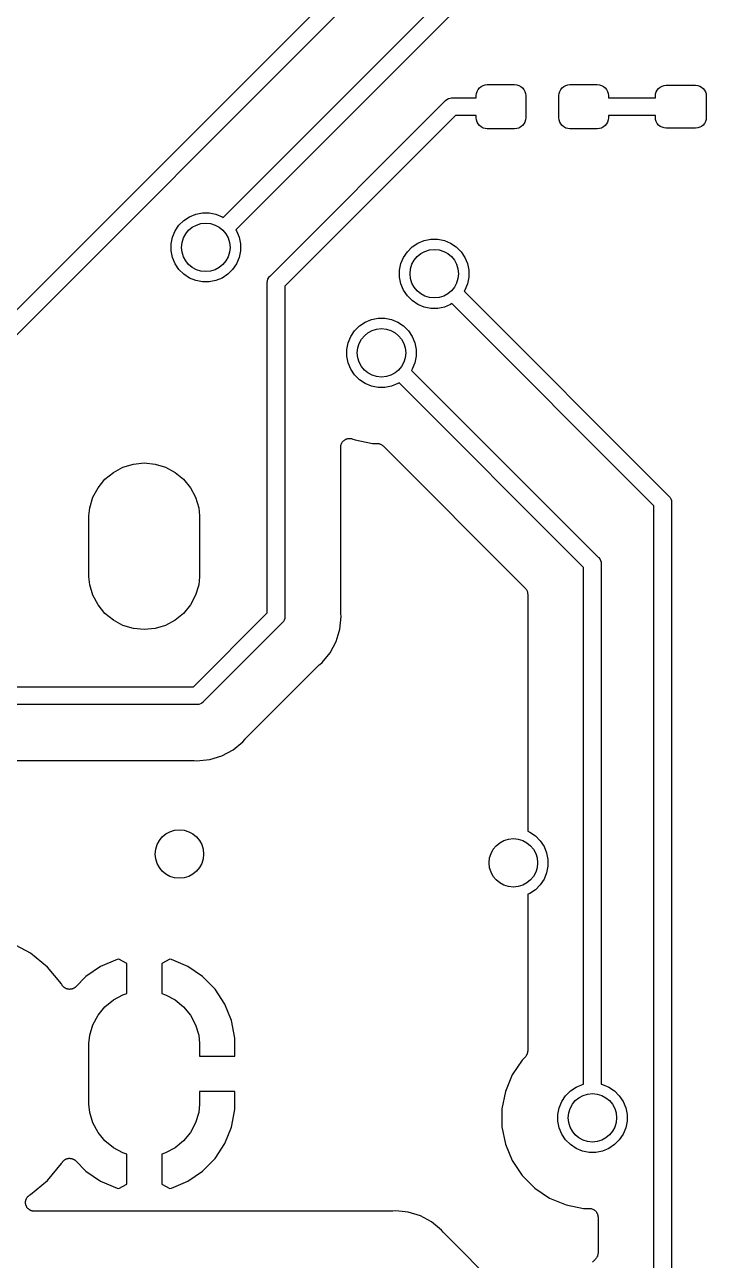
# Model space of a CAD drawing. Extents: x 2.36 to 5.74, y -5.57 to -1.66.
# Drawn here: x 3.907 to 4.295, y -3.956 to -3.253 of the extents above; entities that cross this region are included whole.
import ezdxf

# ---------------------------------------------------------------- set-up
doc = ezdxf.new("R2010")
doc.units = 0
doc.header["$MEASUREMENT"] = 0
doc.layers.add('BLACK', color=7, linetype='CONTINUOUS')

msp = doc.modelspace()

# ---------------------------------------------------------------- linework, layer by layer
at = {"layer": 'BLACK', "linetype": 'CONTINUOUS'}
for p, q in [((3.80129, -3.51664), (4.13129, -3.18664)), ((4.13707, -3.195), (3.80556, -3.52651)), ((4.01995, -3.36298), (4.16629, -3.21664)), ((4.17207, -3.225), (4.02702, -3.37005)), ((4.16572, -3.28925), (4.16668, -3.28846)), ((4.16668, -3.28846), (4.16777, -3.28788)), ((4.16777, -3.28788), (4.16895, -3.28752)), ((4.16895, -3.28752), (4.17018, -3.2874)), ((4.17018, -3.2874), (4.18573, -3.2874)), ((4.18573, -3.2874), (4.18696, -3.28752)), ((4.18696, -3.28752), (4.18814, -3.28788)), ((4.18814, -3.28788), (4.18923, -3.28846)), ((4.18923, -3.28846), (4.19018, -3.28925)), ((4.21277, -3.28925), (4.21372, -3.28846)), ((4.21372, -3.28846), (4.21481, -3.28788)), ((4.21481, -3.28788), (4.216, -3.28752)), ((4.216, -3.28752), (4.21722, -3.2874)), ((4.21722, -3.2874), (4.23278, -3.2874)), ((4.23278, -3.2874), (4.234, -3.28752)), ((4.234, -3.28752), (4.23519, -3.28788)), ((4.23519, -3.28788), (4.23628, -3.28846)), ((4.23628, -3.28846), (4.23723, -3.28925)), ((4.26856, -3.28882), (4.26961, -3.28826)), ((4.26961, -3.28826), (4.27076, -3.28791)), ((4.27076, -3.28791), (4.27195, -3.2878)), ((4.27195, -3.2878), (4.28868, -3.2878)), ((4.28868, -3.2878), (4.28987, -3.28791)), ((4.28987, -3.28791), (4.29102, -3.28826)), ((4.29102, -3.28826), (4.29207, -3.28882)), ((4.14721, -3.29582), (4.14808, -3.29536)), ((4.14808, -3.29536), (4.14902, -3.29507)), ((4.14902, -3.29507), (4.14975, -3.295)), ((4.14975, -3.295), (4.15, -3.29498)), ((4.14975, -3.295), (4.14975, -3.295)), ((4.15, -3.29498), (4.15025, -3.295)), ((4.15025, -3.295), (4.16388, -3.295)), ((4.16388, -3.2937), (4.164, -3.29247)), ((4.16388, -3.295), (4.16388, -3.2937)), ((4.164, -3.29247), (4.16436, -3.29129)), ((4.16436, -3.29129), (4.16494, -3.2902)), ((4.16494, -3.2902), (4.16572, -3.28925)), ((4.19018, -3.28925), (4.19097, -3.2902)), ((4.19097, -3.2902), (4.19155, -3.29129)), ((4.19155, -3.29129), (4.19191, -3.29247)), ((4.19191, -3.29247), (4.19203, -3.2937)), ((4.19203, -3.2937), (4.19203, -3.3063)), ((4.21093, -3.2937), (4.21105, -3.29247)), ((4.21093, -3.3063), (4.21093, -3.2937)), ((4.21105, -3.29247), (4.2114, -3.29129)), ((4.2114, -3.29129), (4.21199, -3.2902)), ((4.21199, -3.2902), (4.21277, -3.28925)), ((4.23723, -3.28925), (4.23801, -3.2902)), ((4.23801, -3.2902), (4.2386, -3.29129)), ((4.2386, -3.29129), (4.23895, -3.29247)), ((4.23895, -3.29247), (4.23907, -3.2937)), ((4.23907, -3.2937), (4.23907, -3.295)), ((4.23907, -3.295), (4.26585, -3.295)), ((4.26585, -3.2939), (4.26596, -3.29271)), ((4.26585, -3.295), (4.26585, -3.2939)), ((4.26596, -3.29271), (4.26631, -3.29156)), ((4.26631, -3.29156), (4.26687, -3.29051)), ((4.26687, -3.29051), (4.26763, -3.28958)), ((4.26763, -3.28958), (4.26856, -3.28882)), ((4.29207, -3.28882), (4.293, -3.28958)), ((4.293, -3.28958), (4.29376, -3.29051)), ((4.29376, -3.29051), (4.29432, -3.29156)), ((4.29432, -3.29156), (4.29467, -3.29271)), ((4.29467, -3.29271), (4.29478, -3.2939)), ((4.29478, -3.2939), (4.29478, -3.3061)), ((4.04664, -3.39629), (4.14629, -3.29664)), ((4.14629, -3.29664), (4.14645, -3.29645)), ((4.14645, -3.29645), (4.14721, -3.29582)), ((4.15207, -3.305), (4.055, -3.40207)), ((4.16388, -3.305), (4.15207, -3.305)), ((4.16388, -3.3063), (4.16388, -3.305)), ((4.164, -3.30753), (4.16388, -3.3063)), ((4.16436, -3.30871), (4.164, -3.30753)), ((4.16494, -3.3098), (4.16436, -3.30871)), ((4.19155, -3.30871), (4.19097, -3.3098)), ((4.19191, -3.30753), (4.19155, -3.30871)), ((4.19203, -3.3063), (4.19191, -3.30753)), ((4.21105, -3.30753), (4.21093, -3.3063)), ((4.2114, -3.30871), (4.21105, -3.30753)), ((4.21199, -3.3098), (4.2114, -3.30871)), ((4.2386, -3.30871), (4.23801, -3.3098)), ((4.23895, -3.30753), (4.2386, -3.30871)), ((4.23907, -3.3063), (4.23895, -3.30753)), ((4.26585, -3.305), (4.23907, -3.305)), ((4.23907, -3.305), (4.23907, -3.3063)), ((4.26585, -3.3061), (4.26585, -3.305)), ((4.26596, -3.30729), (4.26585, -3.3061)), ((4.26631, -3.30844), (4.26596, -3.30729)), ((4.26687, -3.30949), (4.26631, -3.30844)), ((4.26763, -3.31042), (4.26687, -3.30949)), ((4.29376, -3.30949), (4.293, -3.31042)), ((4.29432, -3.30844), (4.29376, -3.30949)), ((4.29467, -3.30729), (4.29432, -3.30844)), ((4.29478, -3.3061), (4.29467, -3.30729)), ((4.16572, -3.31075), (4.16494, -3.3098)), ((4.16668, -3.31154), (4.16572, -3.31075)), ((4.16777, -3.31212), (4.16668, -3.31154)), ((4.16895, -3.31248), (4.16777, -3.31212)), ((4.17018, -3.3126), (4.16895, -3.31248)), ((4.18573, -3.3126), (4.17018, -3.3126)), ((4.18696, -3.31248), (4.18573, -3.3126)), ((4.18814, -3.31212), (4.18696, -3.31248)), ((4.18923, -3.31154), (4.18814, -3.31212)), ((4.19018, -3.31075), (4.18923, -3.31154)), ((4.19097, -3.3098), (4.19018, -3.31075)), ((4.21277, -3.31075), (4.21199, -3.3098)), ((4.21372, -3.31154), (4.21277, -3.31075)), ((4.21481, -3.31212), (4.21372, -3.31154)), ((4.216, -3.31248), (4.21481, -3.31212)), ((4.21722, -3.3126), (4.216, -3.31248)), ((4.23278, -3.3126), (4.21722, -3.3126)), ((4.234, -3.31248), (4.23278, -3.3126)), ((4.23519, -3.31212), (4.234, -3.31248)), ((4.23628, -3.31154), (4.23519, -3.31212)), ((4.23723, -3.31075), (4.23628, -3.31154)), ((4.23801, -3.3098), (4.23723, -3.31075)), ((4.26856, -3.31118), (4.26763, -3.31042)), ((4.26961, -3.31174), (4.26856, -3.31118)), ((4.27076, -3.31209), (4.26961, -3.31174)), ((4.27195, -3.3122), (4.27076, -3.31209)), ((4.28868, -3.3122), (4.27195, -3.3122)), ((4.28987, -3.31209), (4.28868, -3.3122)), ((4.29102, -3.31174), (4.28987, -3.31209)), ((4.29207, -3.31118), (4.29102, -3.31174)), ((4.293, -3.31042), (4.29207, -3.31118)), ((3.99471, -3.36745), (3.99745, -3.36471)), ((3.99745, -3.36471), (4.00068, -3.36256)), ((4.00068, -3.36256), (4.00426, -3.36107)), ((4.00426, -3.36107), (4.00806, -3.36031)), ((4.00806, -3.36031), (4.01194, -3.36031)), ((4.01194, -3.36031), (4.01574, -3.36107)), ((4.01574, -3.36107), (4.01932, -3.36256)), ((4.01932, -3.36256), (4.01995, -3.36298)), ((3.99107, -3.37426), (3.99256, -3.37068)), ((3.99256, -3.37068), (3.99471, -3.36745)), ((4.02702, -3.37005), (4.02744, -3.37068)), ((4.02744, -3.37068), (4.02893, -3.37426)), ((3.99031, -3.37806), (3.99107, -3.37426)), ((3.99031, -3.38194), (3.99031, -3.37806)), ((4.02893, -3.37426), (4.02969, -3.37806)), ((4.02969, -3.37806), (4.02969, -3.38194)), ((4.12471, -3.38245), (4.12745, -3.37971)), ((4.12745, -3.37971), (4.13068, -3.37756)), ((4.13068, -3.37756), (4.13426, -3.37607)), ((4.13426, -3.37607), (4.13806, -3.37531)), ((4.13806, -3.37531), (4.14194, -3.37531)), ((4.14194, -3.37531), (4.14574, -3.37607)), ((4.14574, -3.37607), (4.14932, -3.37756)), ((4.14932, -3.37756), (4.15255, -3.37971)), ((4.15255, -3.37971), (4.15529, -3.38245)), ((3.99107, -3.38574), (3.99031, -3.38194)), ((3.99256, -3.38932), (3.99107, -3.38574)), ((4.02893, -3.38574), (4.02744, -3.38932)), ((4.02969, -3.38194), (4.02893, -3.38574)), ((4.12107, -3.38926), (4.12256, -3.38568)), ((4.12256, -3.38568), (4.12471, -3.38245)), ((4.15529, -3.38245), (4.15744, -3.38568)), ((4.15744, -3.38568), (4.15893, -3.38926)), ((3.99471, -3.39255), (3.99256, -3.38932)), ((3.99745, -3.39529), (3.99471, -3.39255)), ((4.02529, -3.39255), (4.02255, -3.39529)), ((4.02744, -3.38932), (4.02529, -3.39255)), ((4.12031, -3.39306), (4.12107, -3.38926)), ((4.12031, -3.39694), (4.12031, -3.39306)), ((4.15893, -3.38926), (4.15969, -3.39306)), ((4.15969, -3.39306), (4.15969, -3.39694)), ((4.00068, -3.39744), (3.99745, -3.39529)), ((4.00426, -3.39893), (4.00068, -3.39744)), ((4.00806, -3.39969), (4.00426, -3.39893)), ((4.01194, -3.39969), (4.00806, -3.39969)), ((4.01574, -3.39893), (4.01194, -3.39969)), ((4.01932, -3.39744), (4.01574, -3.39893)), ((4.02255, -3.39529), (4.01932, -3.39744)), ((4.04498, -3.4), (4.04507, -3.39902)), ((4.045, -3.40025), (4.04498, -3.4)), ((4.045, -3.58793), (4.045, -3.40025)), ((4.04507, -3.39902), (4.04536, -3.39808)), ((4.04536, -3.39808), (4.04582, -3.39721)), ((4.04582, -3.39721), (4.04629, -3.39664)), ((4.04629, -3.39664), (4.04645, -3.39645)), ((4.04645, -3.39645), (4.04664, -3.39629)), ((4.12107, -3.40074), (4.12031, -3.39694)), ((4.12256, -3.40432), (4.12107, -3.40074)), ((4.15893, -3.40074), (4.15744, -3.40432)), ((4.15969, -3.39694), (4.15893, -3.40074)), ((4.055, -3.40207), (4.055, -3.58975)), ((4.12471, -3.40755), (4.12256, -3.40432)), ((4.12745, -3.41029), (4.12471, -3.40755)), ((4.15744, -3.40432), (4.15702, -3.40495)), ((4.15702, -3.40495), (4.27336, -3.52129)), ((4.13068, -3.41244), (4.12745, -3.41029)), ((4.13426, -3.41393), (4.13068, -3.41244)), ((4.13806, -3.41469), (4.13426, -3.41393)), ((4.14194, -3.41469), (4.13806, -3.41469)), ((4.14574, -3.41393), (4.14194, -3.41469)), ((4.14932, -3.41244), (4.14574, -3.41393)), ((4.14995, -3.41202), (4.14932, -3.41244)), ((4.265, -3.52707), (4.14995, -3.41202)), ((4.10068, -3.42256), (4.10426, -3.42107)), ((4.10426, -3.42107), (4.10806, -3.42031)), ((4.10806, -3.42031), (4.11194, -3.42031)), ((4.11194, -3.42031), (4.11574, -3.42107)), ((4.11574, -3.42107), (4.11932, -3.42256)), ((4.09256, -3.43068), (4.09471, -3.42745)), ((4.09471, -3.42745), (4.09745, -3.42471)), ((4.09745, -3.42471), (4.10068, -3.42256)), ((4.11932, -3.42256), (4.12255, -3.42471)), ((4.12255, -3.42471), (4.12529, -3.42745)), ((4.12529, -3.42745), (4.12744, -3.43068)), ((4.09031, -3.43806), (4.09107, -3.43426)), ((4.09107, -3.43426), (4.09256, -3.43068)), ((4.12744, -3.43068), (4.12893, -3.43426)), ((4.12893, -3.43426), (4.12969, -3.43806)), ((4.09031, -3.44194), (4.09031, -3.43806)), ((4.09107, -3.44574), (4.09031, -3.44194)), ((4.12969, -3.44194), (4.12893, -3.44574)), ((4.12969, -3.43806), (4.12969, -3.44194)), ((4.09256, -3.44932), (4.09107, -3.44574)), ((4.09471, -3.45255), (4.09256, -3.44932)), ((4.12744, -3.44932), (4.12702, -3.44995)), ((4.12702, -3.44995), (4.23336, -3.55629)), ((4.12893, -3.44574), (4.12744, -3.44932)), ((4.09745, -3.45529), (4.09471, -3.45255)), ((4.10068, -3.45744), (4.09745, -3.45529)), ((4.11995, -3.45702), (4.11932, -3.45744)), ((4.225, -3.56207), (4.11995, -3.45702)), ((4.10426, -3.45893), (4.10068, -3.45744)), ((4.10806, -3.45969), (4.10426, -3.45893)), ((4.11194, -3.45969), (4.10806, -3.45969)), ((4.11574, -3.45893), (4.11194, -3.45969)), ((4.11932, -3.45744), (4.11574, -3.45893)), ((4.08692, -3.49258), (4.08706, -3.49212)), ((4.08706, -3.49212), (4.08721, -3.49167)), ((4.08721, -3.49166), (4.08722, -3.49165)), ((4.08721, -3.49167), (4.08721, -3.49166)), ((4.08722, -3.49165), (4.08744, -3.49123)), ((4.08744, -3.49123), (4.08767, -3.49081)), ((4.08767, -3.49081), (4.08768, -3.4908)), ((4.08768, -3.4908), (4.08769, -3.49079)), ((4.08769, -3.49079), (4.08799, -3.49043)), ((4.08799, -3.49043), (4.08829, -3.49006)), ((4.08829, -3.49006), (4.0883, -3.49005)), ((4.0883, -3.49005), (4.08831, -3.49004)), ((4.08831, -3.49004), (4.08868, -3.48975)), ((4.08868, -3.48975), (4.08905, -3.48945)), ((4.08905, -3.48945), (4.08906, -3.48944)), ((4.08906, -3.48944), (4.08907, -3.48943)), ((4.08907, -3.48943), (4.08949, -3.48921)), ((4.08949, -3.48921), (4.08991, -3.48899)), ((4.08991, -3.48899), (4.08993, -3.48899)), ((4.08993, -3.48899), (4.08994, -3.48898)), ((4.08994, -3.48898), (4.09039, -3.48885)), ((4.09039, -3.48885), (4.09085, -3.48871)), ((4.09085, -3.48871), (4.09086, -3.48871)), ((4.09086, -3.48871), (4.09087, -3.48871)), ((4.09087, -3.48871), (4.09135, -3.48866)), ((4.09135, -3.48866), (4.09182, -3.48862)), ((4.09182, -3.48862), (4.09183, -3.48862)), ((4.09183, -3.48862), (4.09185, -3.48862)), ((4.09185, -3.48862), (4.09232, -3.48867)), ((4.09232, -3.48867), (4.09279, -3.48871)), ((4.09279, -3.48871), (4.0928, -3.48872)), ((4.0928, -3.48872), (4.09282, -3.48872)), ((4.09282, -3.48872), (4.09327, -3.48886)), ((4.09327, -3.48886), (4.09372, -3.489)), ((4.09372, -3.489), (4.09498, -3.48952)), ((4.09498, -3.48952), (4.10493, -3.4915)), ((4.10493, -3.4915), (4.10737, -3.4915)), ((4.10737, -3.4915), (4.10738, -3.4915)), ((4.10738, -3.4915), (4.10738, -3.4915)), ((4.10738, -3.4915), (4.10738, -3.4915)), ((4.10738, -3.4915), (4.10744, -3.4915)), ((4.10744, -3.4915), (4.1079, -3.49155)), ((4.1079, -3.49155), (4.10835, -3.49159)), ((4.10835, -3.49159), (4.10838, -3.4916)), ((4.10838, -3.4916), (4.10841, -3.49161)), ((4.10841, -3.49161), (4.10885, -3.49175)), ((4.10885, -3.49175), (4.10929, -3.49188)), ((4.10929, -3.49188), (4.10931, -3.49189)), ((4.10931, -3.49189), (4.10934, -3.4919)), ((4.10934, -3.4919), (4.10974, -3.49212)), ((4.10974, -3.49212), (4.11015, -3.49234)), ((4.08681, -3.49355), (4.08686, -3.49307)), ((4.08681, -3.49357), (4.08681, -3.49355)), ((4.08681, -3.49362), (4.08681, -3.49357)), ((4.08681, -3.49357), (4.08681, -3.49357)), ((4.08681, -3.49357), (4.08681, -3.49357)), ((4.08681, -3.58795), (4.08681, -3.49362)), ((4.08686, -3.49307), (4.08691, -3.4926)), ((4.08691, -3.4926), (4.08692, -3.49259)), ((4.08692, -3.49259), (4.08692, -3.49258)), ((4.11015, -3.49234), (4.11017, -3.49236)), ((4.11017, -3.49236), (4.11019, -3.49237)), ((4.11019, -3.49237), (4.11054, -3.49267)), ((4.11054, -3.49267), (4.1109, -3.49296)), ((4.1109, -3.49296), (4.19172, -3.57378)), ((3.95742, -3.50794), (3.96289, -3.50501)), ((3.96289, -3.50501), (3.96883, -3.50321)), ((3.96883, -3.50321), (3.975, -3.5026)), ((3.975, -3.5026), (3.98117, -3.50321)), ((3.98117, -3.50321), (3.98711, -3.50501)), ((3.98711, -3.50501), (3.99258, -3.50794)), ((3.94869, -3.51667), (3.95262, -3.51187)), ((3.95262, -3.51187), (3.95742, -3.50794)), ((3.99258, -3.50794), (3.99738, -3.51187)), ((3.99738, -3.51187), (4.00131, -3.51667)), ((3.94576, -3.52214), (3.94869, -3.51667)), ((4.00131, -3.51667), (4.00424, -3.52214)), ((3.94396, -3.52808), (3.94576, -3.52214)), ((4.00424, -3.52214), (4.00604, -3.52808)), ((4.265, -3.97092), (4.265, -3.52707)), ((4.27336, -3.52129), (4.27355, -3.52145)), ((4.27355, -3.52145), (4.27418, -3.52221)), ((4.27418, -3.52221), (4.27457, -3.52295)), ((4.27457, -3.52295), (4.27464, -3.52308)), ((4.27464, -3.52308), (4.27493, -3.52402)), ((4.27493, -3.52402), (4.27502, -3.525)), ((4.27502, -3.525), (4.275, -3.52525)), ((4.275, -3.52525), (4.275, -3.97092)), ((3.9435, -3.53271), (3.94396, -3.52808)), ((3.9435, -3.5673), (3.9435, -3.53271)), ((4.00604, -3.52808), (4.0065, -3.5327)), ((4.0065, -3.5327), (4.0065, -3.5673)), ((4.225, -3.85592), (4.225, -3.56207)), ((4.23336, -3.55629), (4.23355, -3.55645)), ((4.23355, -3.55645), (4.23418, -3.55721)), ((4.23418, -3.55721), (4.23464, -3.55808)), ((4.23464, -3.55808), (4.23493, -3.55902)), ((4.23493, -3.55902), (4.23502, -3.56)), ((4.23502, -3.56), (4.235, -3.56025)), ((4.235, -3.56025), (4.235, -3.85592)), ((3.94396, -3.57192), (3.9435, -3.5673)), ((4.0065, -3.5673), (4.00604, -3.57192)), ((3.94576, -3.57786), (3.94396, -3.57192)), ((4.00604, -3.57192), (4.00424, -3.57786)), ((4.19172, -3.57378), (4.19174, -3.5738)), ((4.19174, -3.5738), (4.19174, -3.5738)), ((4.19174, -3.5738), (4.19174, -3.5738)), ((4.19174, -3.5738), (4.19177, -3.57383)), ((4.19177, -3.57383), (4.19206, -3.57419)), ((4.19206, -3.57419), (4.19235, -3.57455)), ((4.19235, -3.57455), (4.19237, -3.57457)), ((4.19237, -3.57457), (4.19238, -3.5746)), ((4.19238, -3.5746), (4.19259, -3.57501)), ((4.19259, -3.57501), (4.19281, -3.57541)), ((4.19281, -3.57541), (4.19282, -3.57544)), ((4.19282, -3.57544), (4.19283, -3.57546)), ((4.19283, -3.57546), (4.19296, -3.57591)), ((4.19296, -3.57591), (4.19309, -3.57635)), ((4.19309, -3.57635), (4.1931, -3.57637)), ((4.1931, -3.57637), (4.1931, -3.5764)), ((4.1931, -3.5764), (4.19314, -3.57686)), ((3.94869, -3.58333), (3.94576, -3.57786)), ((3.95262, -3.58813), (3.94869, -3.58333)), ((4.00131, -3.58333), (3.99738, -3.58813)), ((4.00424, -3.57786), (4.00131, -3.58333)), ((4.19314, -3.57686), (4.19319, -3.57732)), ((4.19319, -3.57732), (4.19319, -3.71209)), ((3.95742, -3.59206), (3.95262, -3.58813)), ((3.99738, -3.58813), (3.99258, -3.59206)), ((4.00293, -3.63), (4.045, -3.58793)), ((4.055, -3.59025), (4.05493, -3.59098)), ((4.055, -3.58975), (4.05502, -3.59)), ((4.05502, -3.59), (4.055, -3.59025)), ((4.055, -3.59025), (4.055, -3.59025)), ((4.08628, -3.59722), (4.08699, -3.59)), ((4.08683, -3.58816), (4.08681, -3.58795)), ((4.08683, -3.58837), (4.08683, -3.58816)), ((4.08684, -3.58844), (4.08683, -3.58837)), ((4.08699, -3.59), (4.08684, -3.58844)), ((3.96289, -3.59499), (3.95742, -3.59206)), ((3.96883, -3.59679), (3.96289, -3.59499)), ((3.975, -3.5974), (3.96883, -3.59679)), ((3.98117, -3.59679), (3.975, -3.5974)), ((3.98711, -3.59499), (3.98117, -3.59679)), ((3.99258, -3.59206), (3.98711, -3.59499)), ((4.05336, -3.59371), (4.00871, -3.63836)), ((4.05355, -3.59355), (4.05336, -3.59371)), ((4.05418, -3.59279), (4.05355, -3.59355)), ((4.05464, -3.59192), (4.05418, -3.59279)), ((4.05493, -3.59098), (4.05464, -3.59192)), ((4.08589, -3.59848), (4.08628, -3.59722)), ((4.08076, -3.61055), (4.08417, -3.60416)), ((4.08417, -3.60416), (4.08589, -3.59848)), ((4.08589, -3.59848), (4.08589, -3.59848)), ((4.07616, -3.61616), (4.08076, -3.61055)), ((4.03248, -3.65958), (4.07458, -3.61748)), ((4.07458, -3.61748), (4.07463, -3.61743)), ((4.07463, -3.61743), (4.07479, -3.6173)), ((4.07479, -3.6173), (4.07494, -3.61715)), ((4.07494, -3.61715), (4.07616, -3.61616)), ((3.79025, -3.63), (4.00293, -3.63)), ((4.00692, -3.63964), (4.00598, -3.63993)), ((4.00779, -3.63918), (4.00692, -3.63964)), ((4.00855, -3.63855), (4.00779, -3.63918)), ((4.00871, -3.63836), (4.00855, -3.63855)), ((4.00475, -3.64), (3.79207, -3.64)), ((4.005, -3.64002), (4.00475, -3.64)), ((4.00525, -3.64), (4.005, -3.64002)), ((4.00598, -3.63993), (4.00525, -3.64)), ((4.03116, -3.66116), (4.03215, -3.65994)), ((4.03215, -3.65994), (4.0322, -3.65989)), ((4.0322, -3.65989), (4.03235, -3.65974)), ((4.03235, -3.65974), (4.03248, -3.65958)), ((4.01916, -3.66917), (4.02555, -3.66576)), ((4.02555, -3.66576), (4.03116, -3.66116)), ((3.80732, -3.67181), (4.00295, -3.67181)), ((4.00295, -3.67181), (4.00302, -3.67181)), ((4.00302, -3.67181), (4.00323, -3.67184)), ((4.00323, -3.67184), (4.00344, -3.67184)), ((4.00344, -3.67184), (4.005, -3.67199)), ((4.005, -3.67199), (4.00656, -3.67184)), ((4.00656, -3.67184), (4.01222, -3.67128)), ((4.00656, -3.67184), (4.00656, -3.67184)), ((4.01222, -3.67128), (4.01916, -3.66917)), ((4.19319, -3.71209), (4.19432, -3.71256)), ((4.19432, -3.71256), (4.19755, -3.71471)), ((4.19755, -3.71471), (4.20029, -3.71745)), ((4.20029, -3.71745), (4.20244, -3.72068)), ((4.20244, -3.72068), (4.20393, -3.72426)), ((4.20393, -3.72426), (4.20469, -3.72806)), ((4.20469, -3.72806), (4.20469, -3.73194)), ((4.20393, -3.73574), (4.20244, -3.73932)), ((4.20469, -3.73194), (4.20393, -3.73574)), ((4.20029, -3.74255), (4.19755, -3.74529)), ((4.20244, -3.73932), (4.20029, -3.74255)), ((4.19432, -3.74744), (4.19319, -3.74791)), ((4.19319, -3.74791), (4.19319, -3.83691)), ((4.19755, -3.74529), (4.19432, -3.74744)), ((3.91034, -3.78136), (3.89934, -3.77548)), ((3.91998, -3.78927), (3.91034, -3.78136)), ((3.95951, -3.78493), (3.95018, -3.78891)), ((3.96048, -3.78473), (3.95951, -3.78493)), ((3.965, -3.78721), (3.96048, -3.78473)), ((3.965, -3.80437), (3.965, -3.78721)), ((3.98952, -3.78473), (3.985, -3.78721)), ((3.985, -3.78721), (3.985, -3.80437)), ((3.99049, -3.78493), (3.98952, -3.78473)), ((3.99982, -3.78891), (3.99049, -3.78493)), ((3.92789, -3.79891), (3.91998, -3.78927)), ((3.95018, -3.78891), (3.94181, -3.79462)), ((4.00819, -3.79462), (3.99982, -3.78891)), ((3.92811, -3.79931), (3.92789, -3.79891)), ((3.92825, -3.79953), (3.92811, -3.79931)), ((3.92837, -3.79975), (3.92825, -3.79953)), ((3.92852, -3.79993), (3.92837, -3.79975)), ((3.92865, -3.80013), (3.92852, -3.79993)), ((3.92883, -3.80031), (3.92865, -3.80013)), ((3.92899, -3.8005), (3.92883, -3.80031)), ((3.92917, -3.80065), (3.92899, -3.8005)), ((3.92934, -3.80082), (3.92917, -3.80065)), ((3.92955, -3.80096), (3.92934, -3.80082)), ((3.92975, -3.80112), (3.92955, -3.80096)), ((3.92996, -3.80123), (3.92975, -3.80112)), ((3.93015, -3.80136), (3.92996, -3.80123)), ((3.93039, -3.80146), (3.93015, -3.80136)), ((3.93484, -3.80138), (3.93463, -3.80147)), ((3.93506, -3.80124), (3.93484, -3.80138)), ((3.93528, -3.80112), (3.93506, -3.80124)), ((3.93546, -3.80098), (3.93528, -3.80112)), ((3.93566, -3.80085), (3.93546, -3.80098)), ((3.93584, -3.80067), (3.93566, -3.80085)), ((3.93604, -3.80051), (3.93584, -3.80067)), ((3.93609, -3.80046), (3.93604, -3.80051)), ((3.94181, -3.79462), (3.93609, -3.80046)), ((4.01528, -3.80186), (4.00819, -3.79462)), ((3.93061, -3.80158), (3.93039, -3.80146)), ((3.93083, -3.80165), (3.93061, -3.80158)), ((3.93105, -3.80174), (3.93083, -3.80165)), ((3.9313, -3.80179), (3.93105, -3.80174)), ((3.93154, -3.80186), (3.9313, -3.80179)), ((3.93178, -3.80188), (3.93154, -3.80186)), ((3.93201, -3.80193), (3.93178, -3.80188)), ((3.93226, -3.80193), (3.93201, -3.80193)), ((3.93252, -3.80196), (3.93226, -3.80193)), ((3.93275, -3.80193), (3.93252, -3.80196)), ((3.93298, -3.80194), (3.93275, -3.80193)), ((3.93323, -3.80189), (3.93298, -3.80194)), ((3.93349, -3.80186), (3.93323, -3.80189)), ((3.93371, -3.8018), (3.93349, -3.80186)), ((3.93394, -3.80175), (3.93371, -3.8018)), ((3.93418, -3.80165), (3.93394, -3.80175)), ((3.93442, -3.80158), (3.93418, -3.80165)), ((3.93463, -3.80147), (3.93442, -3.80158)), ((3.95262, -3.81187), (3.95742, -3.80794)), ((3.95742, -3.80794), (3.96289, -3.80501)), ((3.96289, -3.80501), (3.965, -3.80437)), ((3.985, -3.80437), (3.98711, -3.80501)), ((3.98711, -3.80501), (3.99258, -3.80794)), ((3.99258, -3.80794), (3.99738, -3.81187)), ((4.02083, -3.81034), (4.01528, -3.80186)), ((3.94869, -3.81667), (3.95262, -3.81187)), ((3.99738, -3.81187), (4.00131, -3.81667)), ((4.02461, -3.81974), (4.02083, -3.81034)), ((3.94396, -3.82808), (3.94576, -3.82214)), ((3.94576, -3.82214), (3.94869, -3.81667)), ((4.00131, -3.81667), (4.00424, -3.82214)), ((4.00424, -3.82214), (4.00604, -3.82808)), ((4.0265, -3.82972), (4.02461, -3.81974)), ((3.9435, -3.83271), (3.94396, -3.82808)), ((4.00604, -3.82808), (4.0065, -3.8327)), ((3.9435, -3.86729), (3.9435, -3.83271)), ((4.0065, -3.8327), (4.0065, -3.84)), ((4.0265, -3.84), (4.0265, -3.82972)), ((4.0065, -3.84), (4.0265, -3.84)), ((4.19, -3.84217), (4.18436, -3.85061)), ((4.19172, -3.84045), (4.19, -3.84217)), ((4.19202, -3.84009), (4.19172, -3.84045)), ((4.19231, -3.83974), (4.19202, -3.84009)), ((4.19233, -3.83972), (4.19231, -3.83974)), ((4.19234, -3.83969), (4.19233, -3.83972)), ((4.19256, -3.83929), (4.19234, -3.83969)), ((4.19278, -3.83888), (4.19256, -3.83929)), ((4.19279, -3.83886), (4.19278, -3.83888)), ((4.19281, -3.83883), (4.19279, -3.83886)), ((4.19294, -3.8384), (4.19281, -3.83883)), ((4.19308, -3.83795), (4.19294, -3.8384)), ((4.19309, -3.8379), (4.19308, -3.83793)), ((4.19308, -3.83793), (4.19308, -3.83795)), ((4.19314, -3.83744), (4.19309, -3.8379)), ((4.19319, -3.83698), (4.19314, -3.83744)), ((4.19319, -3.83691), (4.19319, -3.83693)), ((4.19319, -3.83693), (4.19319, -3.83693)), ((4.19319, -3.83693), (4.19319, -3.83693)), ((4.19319, -3.83693), (4.19319, -3.83698)), ((4.18436, -3.85061), (4.18048, -3.85998)), ((4.21745, -3.85971), (4.22068, -3.85756)), ((4.22068, -3.85756), (4.22426, -3.85607)), ((4.22426, -3.85607), (4.225, -3.85592)), ((4.235, -3.85592), (4.23574, -3.85607)), ((4.23574, -3.85607), (4.23932, -3.85756)), ((4.23932, -3.85756), (4.24255, -3.85971)), ((4.0065, -3.86), (4.0065, -3.86729)), ((4.0265, -3.86), (4.0065, -3.86)), ((4.0265, -3.87028), (4.0265, -3.86)), ((4.18048, -3.85998), (4.1785, -3.86993)), ((4.21256, -3.86568), (4.21471, -3.86245)), ((4.21471, -3.86245), (4.21745, -3.85971)), ((4.24255, -3.85971), (4.24529, -3.86245)), ((4.24529, -3.86245), (4.24744, -3.86568)), ((3.94396, -3.87192), (3.9435, -3.86729)), ((4.0065, -3.86729), (4.00604, -3.87192)), ((4.02461, -3.88026), (4.0265, -3.87028)), ((4.1785, -3.86993), (4.1785, -3.88007)), ((4.21031, -3.87306), (4.21107, -3.86926)), ((4.21107, -3.86926), (4.21256, -3.86568)), ((4.24744, -3.86568), (4.24893, -3.86926)), ((4.24893, -3.86926), (4.24969, -3.87306)), ((3.94576, -3.87786), (3.94396, -3.87192)), ((3.94869, -3.88333), (3.94576, -3.87786)), ((4.00424, -3.87786), (4.00131, -3.88333)), ((4.00604, -3.87192), (4.00424, -3.87786)), ((4.21031, -3.87694), (4.21031, -3.87306)), ((4.21107, -3.88074), (4.21031, -3.87694)), ((4.24969, -3.87694), (4.24893, -3.88074)), ((4.24969, -3.87306), (4.24969, -3.87694)), ((3.95262, -3.88813), (3.94869, -3.88333)), ((4.00131, -3.88333), (3.99738, -3.88813)), ((4.02083, -3.88966), (4.02461, -3.88026)), ((4.1785, -3.88007), (4.18048, -3.89002)), ((4.21256, -3.88432), (4.21107, -3.88074)), ((4.21471, -3.88755), (4.21256, -3.88432)), ((4.24744, -3.88432), (4.24529, -3.88755)), ((4.24893, -3.88074), (4.24744, -3.88432)), ((3.95742, -3.89206), (3.95262, -3.88813)), ((3.96289, -3.89499), (3.95742, -3.89206)), ((3.99258, -3.89206), (3.98711, -3.89499)), ((3.99738, -3.88813), (3.99258, -3.89206)), ((4.01528, -3.89814), (4.02083, -3.88966)), ((4.18048, -3.89002), (4.18436, -3.89939)), ((4.21745, -3.89029), (4.21471, -3.88755)), ((4.22068, -3.89244), (4.21745, -3.89029)), ((4.22426, -3.89393), (4.22068, -3.89244)), ((4.23932, -3.89244), (4.23574, -3.89393)), ((4.24255, -3.89029), (4.23932, -3.89244)), ((4.24529, -3.88755), (4.24255, -3.89029)), ((3.9287, -3.89982), (3.92888, -3.89964)), ((3.92888, -3.89964), (3.92904, -3.89945)), ((3.92904, -3.89945), (3.92923, -3.8993)), ((3.92923, -3.8993), (3.92939, -3.89914)), ((3.92939, -3.89914), (3.92961, -3.899)), ((3.92961, -3.899), (3.92981, -3.89884)), ((3.92981, -3.89884), (3.93002, -3.89873)), ((3.93002, -3.89873), (3.93021, -3.89861)), ((3.93021, -3.89861), (3.93045, -3.89851)), ((3.93045, -3.89851), (3.93068, -3.89839)), ((3.93068, -3.89839), (3.9309, -3.89833)), ((3.9309, -3.89833), (3.93112, -3.89824)), ((3.93112, -3.89824), (3.93137, -3.8982)), ((3.93137, -3.8982), (3.93161, -3.89813)), ((3.93161, -3.89813), (3.93185, -3.89811)), ((3.93185, -3.89811), (3.93208, -3.89806)), ((3.93208, -3.89806), (3.93233, -3.89806)), ((3.93233, -3.89806), (3.93259, -3.89804)), ((3.93259, -3.89804), (3.93282, -3.89807)), ((3.93282, -3.89807), (3.93305, -3.89807)), ((3.93305, -3.89807), (3.9333, -3.89812)), ((3.9333, -3.89812), (3.93356, -3.89815)), ((3.93356, -3.89815), (3.93378, -3.89822)), ((3.93378, -3.89822), (3.93401, -3.89827)), ((3.93401, -3.89827), (3.93424, -3.89837)), ((3.93424, -3.89837), (3.93449, -3.89845)), ((3.93449, -3.89845), (3.93469, -3.89856)), ((3.93469, -3.89856), (3.93491, -3.89865)), ((3.93491, -3.89865), (3.93512, -3.89879)), ((3.93512, -3.89879), (3.93534, -3.89892)), ((3.93534, -3.89892), (3.93552, -3.89907)), ((3.93552, -3.89907), (3.93571, -3.8992)), ((3.93571, -3.8992), (3.93589, -3.89938)), ((3.93589, -3.89938), (3.93609, -3.89954)), ((3.93609, -3.89954), (3.94181, -3.90538)), ((3.965, -3.89563), (3.96289, -3.89499)), ((3.965, -3.91279), (3.965, -3.89563)), ((3.98711, -3.89499), (3.985, -3.89563)), ((3.985, -3.89563), (3.985, -3.91279)), ((4.00819, -3.90538), (4.01528, -3.89814)), ((4.18436, -3.89939), (4.19, -3.90783)), ((4.22806, -3.89469), (4.22426, -3.89393)), ((4.23194, -3.89469), (4.22806, -3.89469)), ((4.23574, -3.89393), (4.23194, -3.89469)), ((3.91998, -3.91073), (3.92789, -3.90109)), ((3.92789, -3.90109), (3.92811, -3.90069)), ((3.92811, -3.90069), (3.92814, -3.90062)), ((3.92814, -3.90062), (3.92829, -3.90041)), ((3.92829, -3.90041), (3.92841, -3.90019)), ((3.92841, -3.90019), (3.92856, -3.90001)), ((3.92856, -3.90001), (3.9287, -3.89982)), ((3.94181, -3.90538), (3.95018, -3.91109)), ((3.99982, -3.91109), (4.00819, -3.90538)), ((3.91034, -3.91864), (3.91998, -3.91073)), ((3.95018, -3.91109), (3.95951, -3.91507)), ((3.96048, -3.91527), (3.965, -3.91279)), ((3.985, -3.91279), (3.98952, -3.91527)), ((3.99049, -3.91507), (3.99982, -3.91109)), ((4.19, -3.90783), (4.19717, -3.915)), ((3.90794, -3.92104), (3.90804, -3.92082)), ((3.90804, -3.92082), (3.90817, -3.92061)), ((3.90817, -3.92061), (3.90829, -3.92039)), ((3.90829, -3.92039), (3.90845, -3.92021)), ((3.90845, -3.92021), (3.90858, -3.92001)), ((3.90858, -3.92001), (3.90876, -3.91983)), ((3.90876, -3.91983), (3.90892, -3.91964)), ((3.90892, -3.91964), (3.9091, -3.91949)), ((3.9091, -3.91949), (3.90927, -3.91932)), ((3.90927, -3.91932), (3.90948, -3.91918)), ((3.90948, -3.91918), (3.90967, -3.91902)), ((3.90967, -3.91902), (3.90988, -3.91891)), ((3.90988, -3.91891), (3.91008, -3.91878)), ((3.91008, -3.91878), (3.91034, -3.91864)), ((3.95951, -3.91507), (3.96048, -3.91527)), ((3.98952, -3.91527), (3.99049, -3.91507)), ((4.19717, -3.915), (4.20561, -3.92064)), ((4.20561, -3.92064), (4.21498, -3.92452)), ((3.90744, -3.92315), (3.90746, -3.92292)), ((3.90746, -3.9234), (3.90744, -3.92315)), ((3.90746, -3.92292), (3.90747, -3.92268)), ((3.90746, -3.92365), (3.90746, -3.9234)), ((3.90751, -3.92389), (3.90746, -3.92365)), ((3.90747, -3.92268), (3.90752, -3.92243)), ((3.90753, -3.92413), (3.90751, -3.92389)), ((3.90752, -3.92243), (3.90754, -3.92218)), ((3.9076, -3.92437), (3.90753, -3.92413)), ((3.90754, -3.92218), (3.90761, -3.92196)), ((3.90765, -3.92461), (3.9076, -3.92437)), ((3.90761, -3.92196), (3.90766, -3.92172)), ((3.90774, -3.92483), (3.90765, -3.92461)), ((3.90766, -3.92172), (3.90776, -3.92149)), ((3.9078, -3.92506), (3.90774, -3.92483)), ((3.90776, -3.92149), (3.90783, -3.92125)), ((3.90792, -3.92528), (3.9078, -3.92506)), ((3.90783, -3.92125), (3.90794, -3.92104)), ((3.90801, -3.92552), (3.90792, -3.92528)), ((3.90814, -3.92571), (3.90801, -3.92552)), ((3.90826, -3.92593), (3.90814, -3.92571)), ((3.90841, -3.92612), (3.90826, -3.92593)), ((3.90855, -3.92633), (3.90841, -3.92612)), ((3.90872, -3.9265), (3.90855, -3.92633)), ((3.90887, -3.92669), (3.90872, -3.9265)), ((3.90906, -3.92685), (3.90887, -3.92669)), ((3.90923, -3.92703), (3.90906, -3.92685)), ((3.90943, -3.92716), (3.90923, -3.92703)), ((3.90961, -3.92731), (3.90943, -3.92716)), ((3.90983, -3.92744), (3.90961, -3.92731)), ((3.91004, -3.92758), (3.90983, -3.92744)), ((3.91026, -3.92767), (3.91004, -3.92758)), ((3.91047, -3.92778), (3.91026, -3.92767)), ((3.91071, -3.92786), (3.91047, -3.92778)), ((3.91094, -3.92796), (3.91071, -3.92786)), ((4.21498, -3.92452), (4.22493, -3.9265)), ((4.22493, -3.9265), (4.22819, -3.9265)), ((4.22819, -3.9265), (4.22822, -3.9265)), ((4.22822, -3.9265), (4.22822, -3.9265)), ((4.22822, -3.9265), (4.22823, -3.9265)), ((4.22823, -3.9265), (4.22826, -3.9265)), ((4.22826, -3.9265), (4.22873, -3.92655)), ((4.22873, -3.92655), (4.22919, -3.9266)), ((4.22919, -3.9266), (4.22921, -3.9266)), ((4.22921, -3.9266), (4.22923, -3.92661)), ((4.22923, -3.92661), (4.22968, -3.92675)), ((4.22968, -3.92675), (4.23013, -3.92689)), ((4.23013, -3.92689), (4.23014, -3.9269)), ((4.23014, -3.9269), (4.23016, -3.9269)), ((4.23016, -3.9269), (4.23057, -3.92713)), ((4.23057, -3.92713), (4.23098, -3.92735)), ((4.23098, -3.92735), (4.231, -3.92736)), ((4.231, -3.92736), (4.23101, -3.92737)), ((4.23101, -3.92737), (4.23137, -3.92767)), ((4.23137, -3.92767), (4.23174, -3.92797)), ((3.91117, -3.92801), (3.91094, -3.92796)), ((3.9114, -3.92808), (3.91117, -3.92801)), ((3.91165, -3.92811), (3.9114, -3.92808)), ((3.91189, -3.92816), (3.91165, -3.92811)), ((3.91213, -3.92816), (3.91189, -3.92816)), ((3.91237, -3.92819), (3.91213, -3.92816)), ((3.91244, -3.92819), (3.91237, -3.92819)), ((4.1159, -3.92819), (3.91244, -3.92819)), ((4.11611, -3.92817), (4.1159, -3.92819)), ((4.11632, -3.92817), (4.11611, -3.92817)), ((4.11639, -3.92816), (4.11632, -3.92817)), ((4.11795, -3.92801), (4.11639, -3.92816)), ((4.12165, -3.92838), (4.11795, -3.92801)), ((4.12517, -3.92872), (4.12165, -3.92838)), ((4.13211, -3.93083), (4.12517, -3.92872)), ((4.1385, -3.93424), (4.13211, -3.93083)), ((4.14411, -3.93884), (4.1385, -3.93424)), ((4.23174, -3.92797), (4.23175, -3.92799)), ((4.23175, -3.92799), (4.23176, -3.928)), ((4.23176, -3.928), (4.23206, -3.92836)), ((4.23206, -3.92836), (4.23235, -3.92873)), ((4.23235, -3.92873), (4.23236, -3.92874)), ((4.23236, -3.92874), (4.23237, -3.92876)), ((4.23237, -3.92876), (4.23259, -3.92918)), ((4.23259, -3.92918), (4.23281, -3.92959)), ((4.23281, -3.92959), (4.23282, -3.92961)), ((4.23282, -3.92961), (4.23282, -3.92962)), ((4.23282, -3.92962), (4.23296, -3.93007)), ((4.23296, -3.93007), (4.23309, -3.93052)), ((4.23309, -3.93052), (4.2331, -3.93054)), ((4.2331, -3.93054), (4.2331, -3.93056)), ((4.2331, -3.93056), (4.23314, -3.93103)), ((4.23314, -3.93103), (4.23319, -3.9315)), ((4.23319, -3.9315), (4.23319, -3.95191)), ((4.14511, -3.94006), (4.14411, -3.93884)), ((4.14525, -3.94021), (4.14511, -3.94006)), ((4.14539, -3.94037), (4.14525, -3.94021)), ((4.14543, -3.94042), (4.14539, -3.94037)), ((4.21142, -4.00641), (4.14543, -3.94042)), ((4.23172, -3.95545), (4.23, -3.95717)), ((4.23202, -3.95509), (4.23172, -3.95545)), ((4.23231, -3.95474), (4.23202, -3.95509)), ((4.23233, -3.95472), (4.23231, -3.95474)), ((4.23234, -3.95469), (4.23233, -3.95472)), ((4.23256, -3.95429), (4.23234, -3.95469)), ((4.23278, -3.95388), (4.23256, -3.95429)), ((4.23279, -3.95386), (4.23278, -3.95388)), ((4.23281, -3.95383), (4.23279, -3.95386)), ((4.23294, -3.9534), (4.23281, -3.95383)), ((4.23308, -3.95295), (4.23294, -3.9534)), ((4.23309, -3.9529), (4.23308, -3.95293)), ((4.23308, -3.95293), (4.23308, -3.95295)), ((4.23314, -3.95244), (4.23309, -3.9529)), ((4.23319, -3.95198), (4.23314, -3.95244)), ((4.23319, -3.95191), (4.23319, -3.95193)), ((4.23319, -3.95193), (4.23319, -3.95193)), ((4.23319, -3.95193), (4.23319, -3.95193)), ((4.23319, -3.95193), (4.23319, -3.95198))]:
    msp.add_line(p, q, dxfattribs=at)
at = {"layer": 'BLACK'}
for centre in [(4.01, -3.38), (4.14, -3.395), (4.11, -3.44), (3.995, -3.725), (4.185, -3.73), (4.23, -3.875)]:
    msp.add_circle(centre, 0.01378, dxfattribs=at)

doc.saveas('drawing.dxf')
